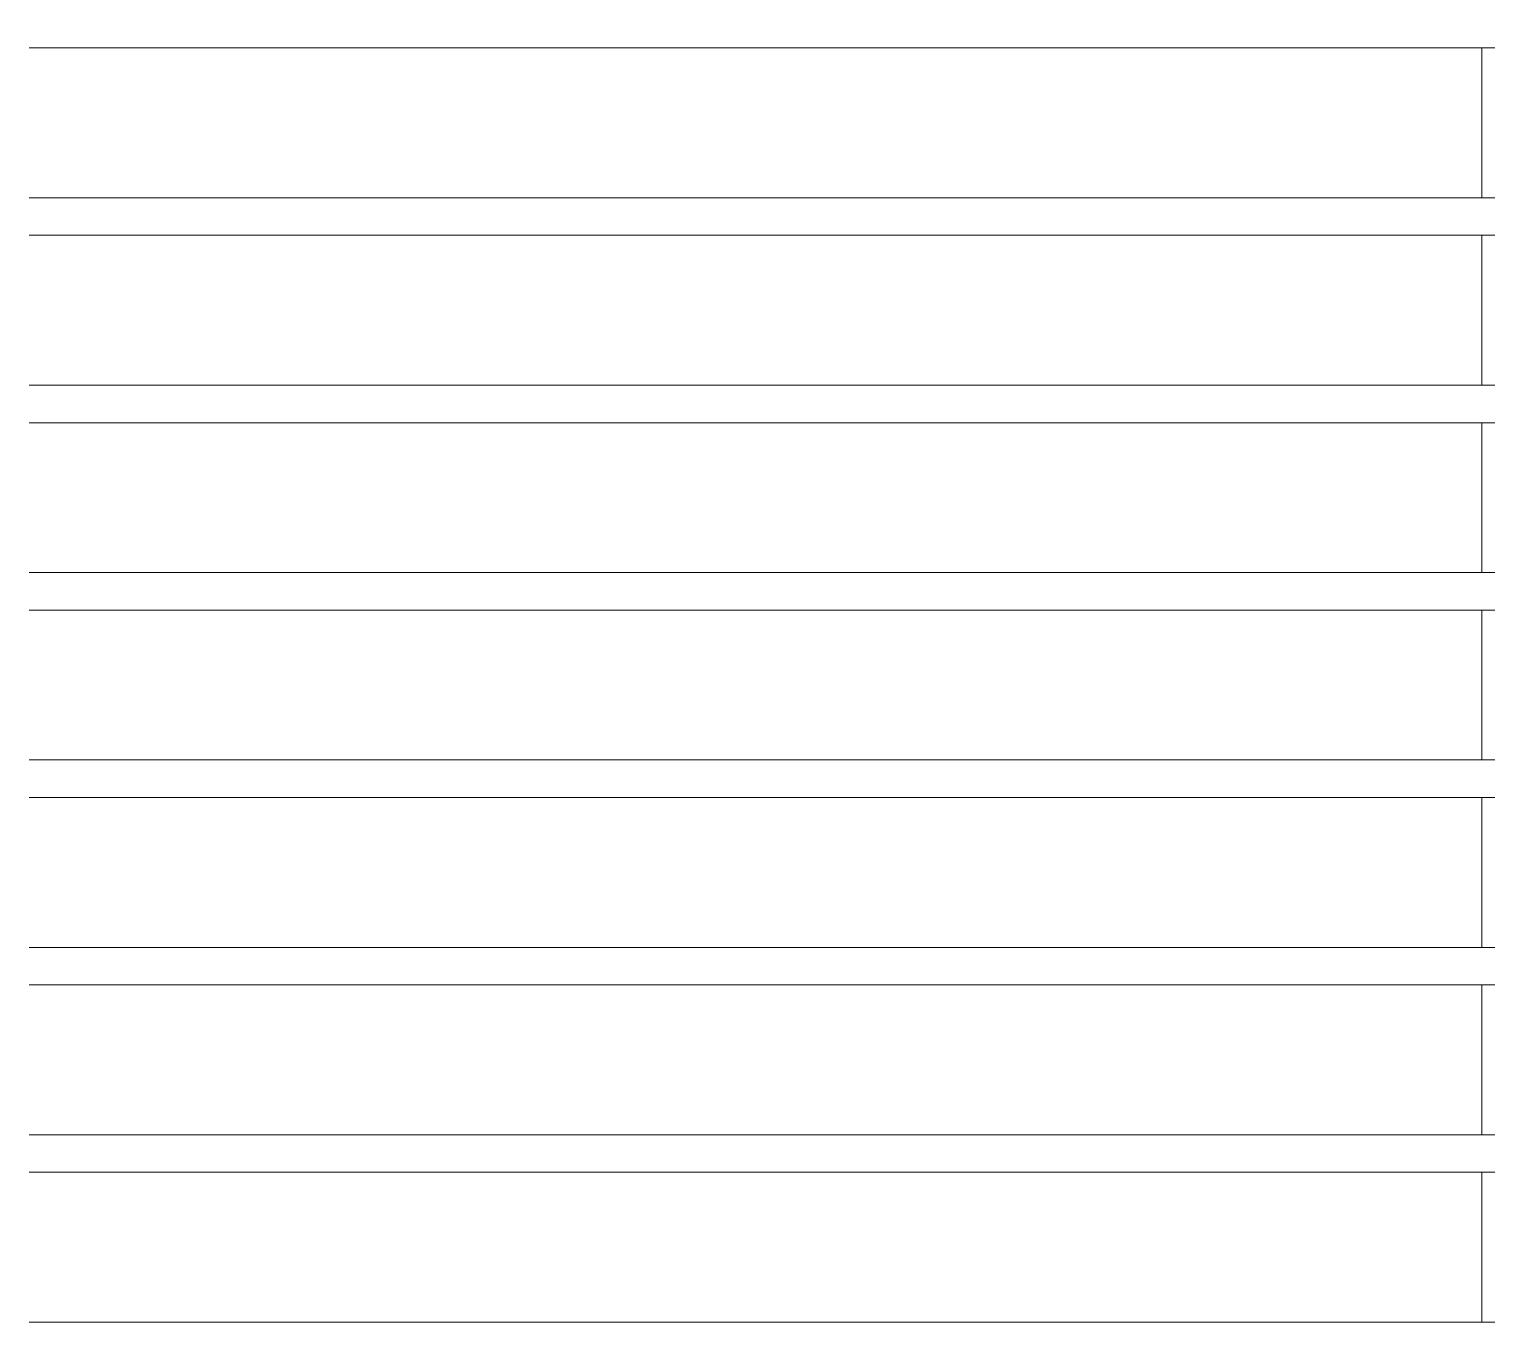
# Model space of a CAD drawing. Header units: metres. Extents: x -101133.8 to -101066.7, y -24899.3 to -24824.7.
# Drawn here: x -101106.7404 to -101106.6626, y -24853.4834 to -24853.4134 of the extents above; entities that cross this region are included whole.
import ezdxf

# ---------------------------------------------------------------- set-up
doc = ezdxf.new("R2010")
doc.units = ezdxf.units.M
doc.header["$LTSCALE"] = 0.2
doc.layers.add('CMT-CVC-MATERIEL', color=30, linetype='Continuous')
doc.layers.add('CMT-VRV1', color=5, linetype='Continuous')

# ---------------------------------------------------------------- blocks, each defined once
blk = doc.blocks.new('Cassette 600x600')
at = {"linetype": 'Continuous', "lineweight": 13}
for p, q in [((-20143.73, 257.005), (-20417.73, 257.005)), ((-20340.23, 249.005), (-20340.23, 257.005)), ((-20143.73, 249.005), (-20417.73, 249.005)), ((-20143.73, 247.005), (-20417.73, 247.005)), ((-20340.23, 239.005), (-20340.23, 247.005)), ((-20143.73, 239.005), (-20417.73, 239.005)), ((-20143.73, 237.005), (-20417.73, 237.005)), ((-20340.23, 229.005), (-20340.23, 237.005)), ((-20143.73, 229.005), (-20417.73, 229.005)), ((-20143.73, 227.005), (-20417.73, 227.005)), ((-20340.23, 219.005), (-20340.23, 227.005)), ((-20143.73, 219.005), (-20417.73, 219.005)), ((-20143.73, 217.005), (-20417.73, 217.005)), ((-20340.23, 209.005), (-20340.23, 217.005)), ((-20143.73, 209.005), (-20417.73, 209.005)), ((-20143.73, 207.005), (-20417.73, 207.005)), ((-20340.23, 199.005), (-20340.23, 207.005)), ((-20143.73, 199.005), (-20417.73, 199.005)), ((-20143.73, 197.005), (-20417.73, 197.005)), ((-20340.23, 189.005), (-20340.23, 197.005)), ((-20143.73, 189.005), (-20417.73, 189.005))]:
    blk.add_line(p, q, dxfattribs=at)

msp = doc.modelspace()

# ---------------------------------------------------------------- linework, layer by layer
at = {"layer": 'CMT-VRV1', "linetype": 'Continuous'}
for points in [[(-101106.774349, -24851.978883), (-101106.774349, -24852.211578), (-101106.653478, -24852.547325), (-101106.163833, -24853.009104), (-101106.163833, -24853.687767), (-101106.275731, -24854.261478), (-101106.116764, -24854.445048)], [(-101106.749349, -24851.978883), (-101106.749349, -24852.207215), (-101106.63198, -24852.533236), (-101106.138833, -24852.998317), (-101106.138833, -24853.690182), (-101106.248862, -24854.254315), (-101106.097866, -24854.428682)]]:
    msp.add_open_spline(points, degree=3, dxfattribs=at)

# ---------------------------------------------------------------- block references
at = {"layer": 'CMT-CVC-MATERIEL', "xscale": 0.001, "yscale": 0.001, "zscale": 0.001}
msp.add_blockref('Cassette 600x600', (-101086.322693, -24853.671381), dxfattribs=at)

doc.saveas('drawing.dxf')
